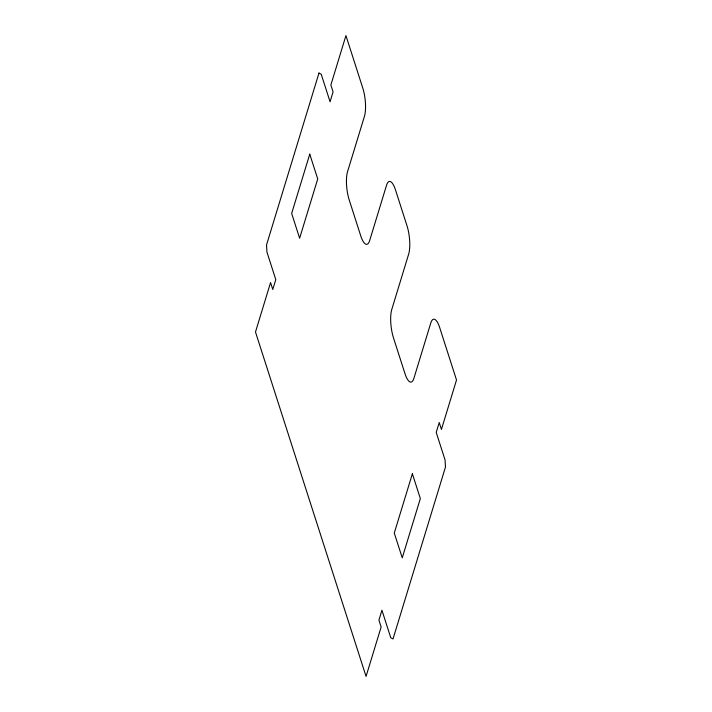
<?xml version="1.0" encoding="UTF-8"?>
<svg xmlns="http://www.w3.org/2000/svg" width="712" height="712" viewBox="0 0 712 712"><rect width="100%" height="100%" fill="white"/><g stroke="black" fill="none" stroke-linecap="round" stroke-linejoin="round"><path stroke-width="1.07" d="M318.985 73.042L266.519 244.955L266.938 252.048L275.784 279.602L272.767 289.481L270.56 282.593L255.483 331.997L366.057 676.4L381.134 627.005L378.926 620.116L381.935 610.237L390.781 637.783L393.015 638.958L445.481 467.045L445.062 459.952L436.216 432.398L439.233 422.519L441.44 429.407L456.517 380.003L439.713 327.654A20.47 5.999 83.2 0 0 430.787 322.981L413.903 378.312A20.47 5.999 83.2 0 1 404.977 373.631L393.469 337.817A20.47 5.999 83.2 0 1 391.787 309.426L408.67 254.104A20.47 5.999 83.2 0 0 406.979 225.713L395.48 189.89A20.47 5.999 83.2 0 0 386.554 185.218L369.67 240.549A20.47 5.999 83.2 0 1 360.744 235.868L349.245 200.054A20.47 5.999 83.2 0 1 347.554 171.663L364.437 116.341A20.47 5.999 83.2 0 0 362.746 87.95L345.943 35.6L330.866 84.995L333.074 91.884L330.065 101.763L321.219 74.217L318.985 73.042M309.756 154.157L291.662 213.44L299.627 238.235L317.721 178.952L309.756 154.157M412.373 473.765L394.279 533.048L402.244 557.843L420.338 498.56L412.373 473.765"/></g></svg>
